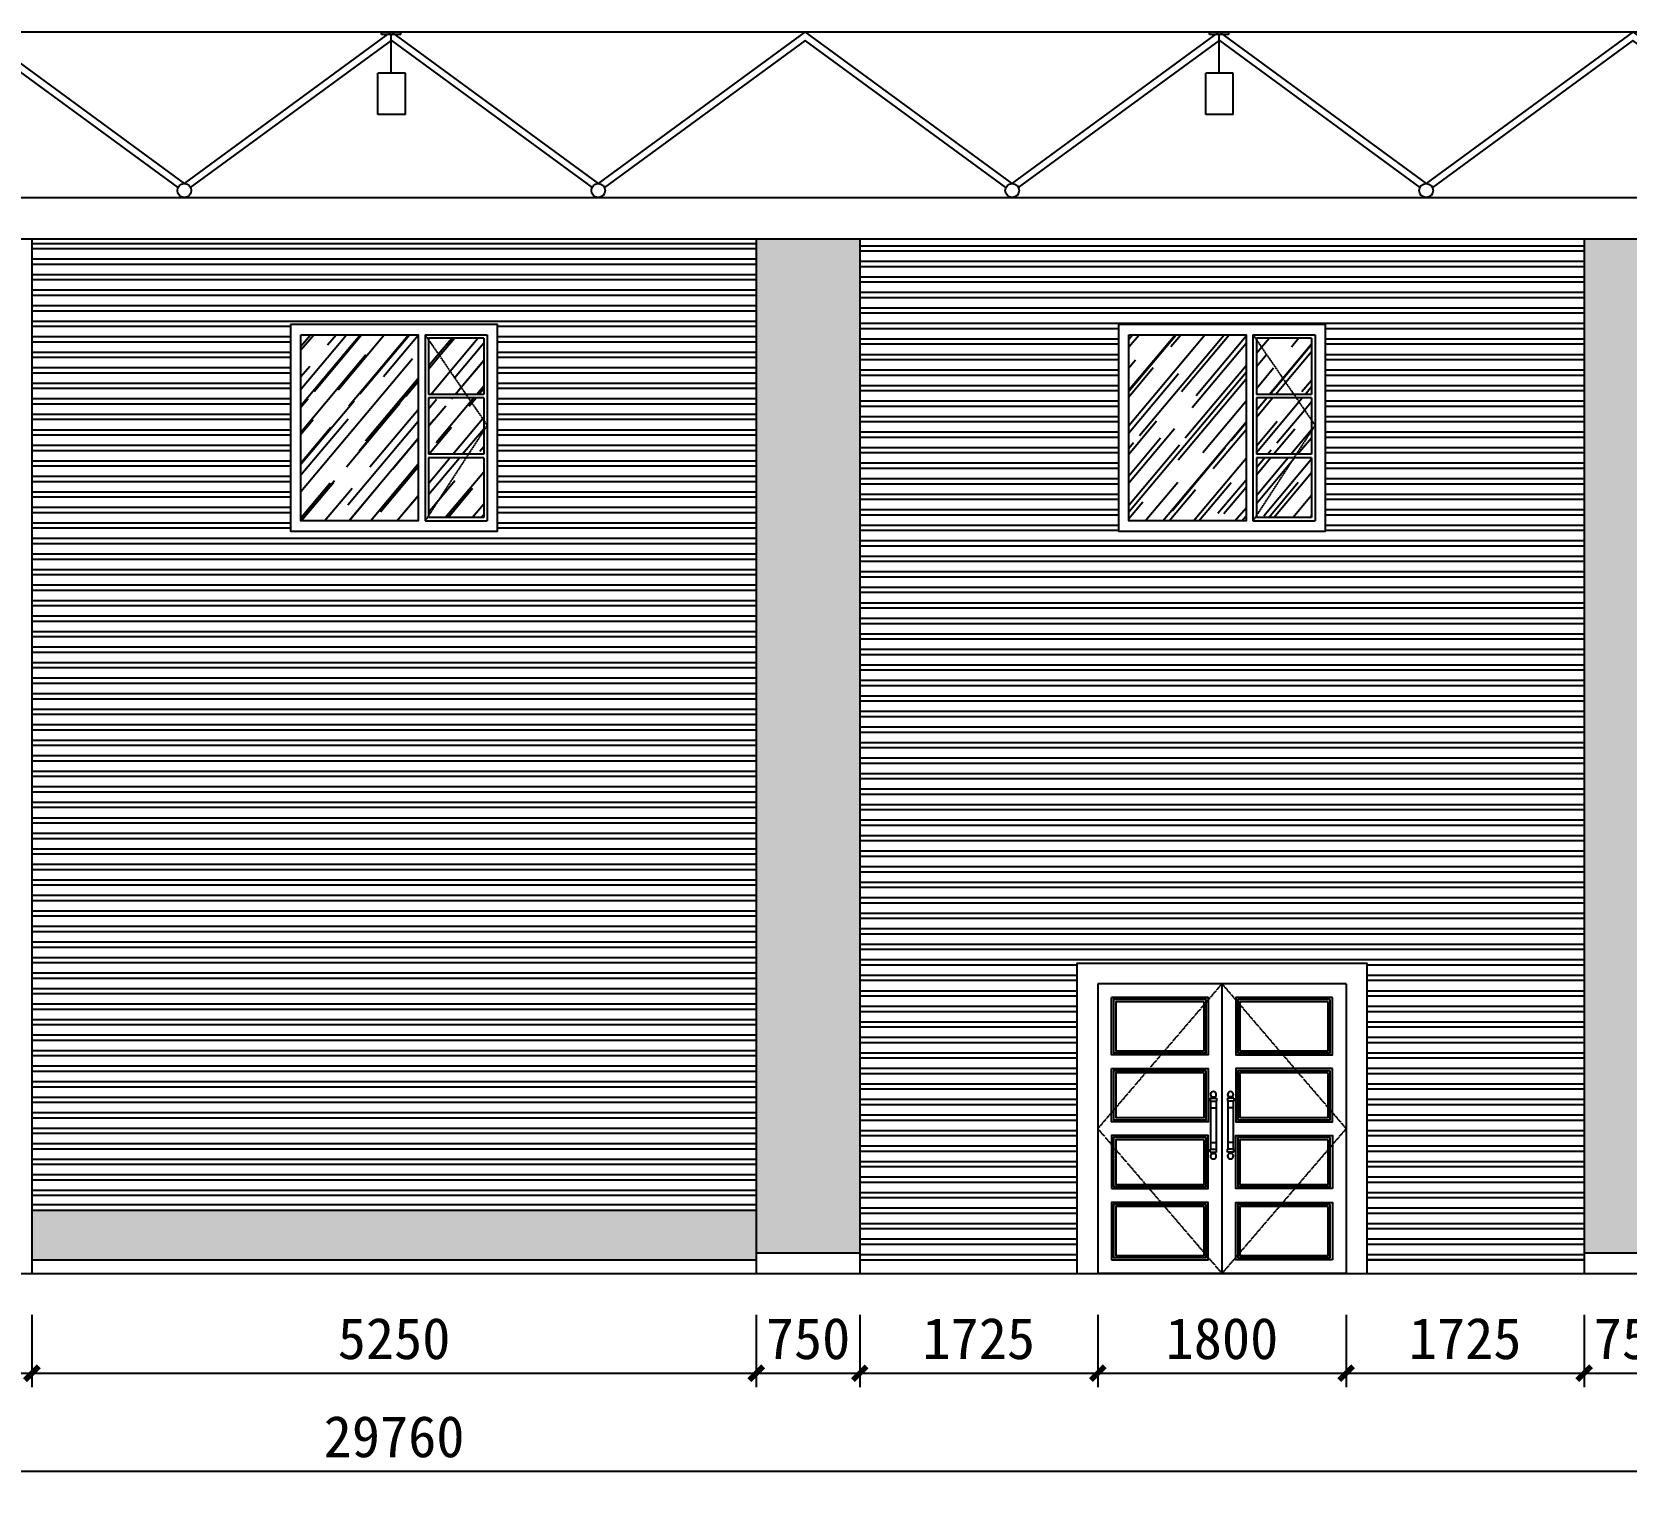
# Model space of a CAD drawing. Header units: millimetres. Extents: x -150677 to 588340, y -254013 to 149700.
# Drawn here: x 146611 to 158166, y -31288 to -20754 of the extents above; entities that cross this region are included whole.
import ezdxf

# ---------------------------------------------------------------- set-up
doc = ezdxf.new("R2010")
doc.units = ezdxf.units.MM
doc.header["$LTSCALE"] = 10
doc.header["$MEASUREMENT"] = 0
doc.linetypes.add('DASH', pattern=[0.35, 0.25, -0.1])
for name, color, linetype in [('2-Ba顶面轮廓', 4, 'Continuous'), ('2-Da地拼', 4, 'Continuous'), ('6-Bb窗', 5, 'Continuous'), ('9-ELa粗', 2, 'Continuous'), ('9-ELd细', 8, 'Continuous'), ('9-ELf填充', 251, 'Continuous'), ('E-Elevation(立面图层)', 134, 'Continuous'), ('FUR-MID', 2, 'Continuous'), ('HAT【填充】', 8, 'Continuous'), ('PM', 1, 'Continuous')]:
    doc.layers.add(name, color=color, linetype=linetype)
doc.styles.get("Standard").update_dxf_attribs({"font": ''})
doc.styles.get('Standard').set_extended_font_data('SimSun')
doc.dimstyles.new('DIMN100', dxfattribs={"dimtxt": 300, "dimasz": 100, "dimexe": 100, "dimexo": 300, "dimgap": 100, "dimtad": 1, "dimdec": 0, "dimtxsty": 'Standard', "dimblk": 'ARCHTICK', "dimcen": 2.5, "dimdle": 100, "dimclrd": 8, "dimclre": 8, "dimclrt": 96, "dimadec": 0, "dimazin": 0, "dimtfac": 1, "dimtdec": 0, "dimtmove": 0, "dimatfit": 3, "dimldrblk": 'DOT', "dimfxl": 100, "dimarcsym": 0})
pattern_1 = [(50, (75, 75), (129.618, 465.617), [3000, -400, 1000, -200]), (50, (341, 175), (-332.325, 17.773), [600, -66, 1200, -150]), (50, (175, 245), (565.849, 882.82), [1600, -280, 800, -200])]

# ---------------------------------------------------------------- blocks, each defined once
blk = doc.blocks.new('A$C68075832')
at = {"layer": 'E-Elevation(立面图层)', "color": 251, "ltscale": 200}
for p, q in [((-172, 1200), (-32, 1200)), ((-172, 1180), (-172, 1200)), ((-32, 1180), (-172, 1180)), ((-102, 900), (-102, 1180)), ((-32, 1180), (-32, 1200))]:
    blk.add_line(p, q, dxfattribs=at)
at = {"layer": 'E-Elevation(立面图层)', "ltscale": 200}
for p, q in [((0, 900), (-199, 900)), ((-199, 600), (-199, 900)), ((0, 600), (0, 900)), ((0, 600), (-199, 600))]:
    blk.add_line(p, q, dxfattribs=at)
blk = doc.blocks.new('A$C26E901EB')
at = {"layer": '9-ELf填充'}
h = blk.add_hatch(dxfattribs=at)
h.set_pattern_fill('木纹02', color=256, scale=100, angle=90, style=0)
h.set_pattern_definition([(90, (77426.86, -29654), (-400, 2e-14), [80, -120, 40, -160]), (90, (77416.86, -29374), (-400, 2e-14), [80, -320]), (90, (77396.86, -29414), (-400, 2e-14), [40, -360]), (90, (77386.86, -29634), (-400, 2e-14), [20, -280, 20, -80]), (90, (77366.86, -29494), (-400, 2e-14), [80, -120, 20, -180]), (90, (77356.86, -29594), (-400, 2e-14), [60, -340]), (90, (77346.86, -29494), (-400, 2e-14), [120, -280]), (90, (77336.86, -29614), (-400, 2e-14), [80, -320]), (90, (77326.86, -29454), (-400, 2e-14), [200, -200]), (90, (77306.86, -29574), (-400, 2e-14), [40, -120, 80, -160]), (90, (77296.86, -29294), (-400, 2e-14), [80, -320]), (90, (77286.86, -29374), (-400, 2e-14), [40, -360]), (90, (77276.86, -29454), (-400, 2e-14), [40, -360]), (90, (77266.86, -29654), (-400, 2e-14), [80, -320]), (90, (77256.86, -29454), (-400, 2e-14), [80, -320]), (90, (77236.86, -29454), (-400, 2e-14), [80, -80, 80, -160]), (90, (77216.86, -29534), (-400, 2e-14), [40, -200, 80, -80]), (90, (77206.86, -29454), (-400, 2e-14), [120, -280]), (90, (77186.86, -29454), (-400, 2e-14), [80, -320]), (90, (77176.86, -29614), (-400, 2e-14), [120, -160, 40, -80]), (90, (77156.86, -29614), (-400, 2e-14), [200, -200]), (90, (77146.86, -29374), (-400, 2e-14), [40, -360]), (90, (77136.86, -29494), (-400, 2e-14), [80, -320]), (90, (77126.86, -29574), (-400, 2e-14), [40, -160, 40, -160]), (90, (77116.86, -29614), (-400, 2e-14), [40, -120, 80, -160]), (90, (77106.86, -29534), (-400, 2e-14), [40, -200, 40, -120]), (90, (77096.86, -29454), (-400, 2e-14), [120, -280]), (90, (77076.86, -29614), (-400, 2e-14), [80, -320]), (90, (77066.86, -29414), (-400, 2e-14), [40, -360]), (90, (77056.86, -29334), (-400, 2e-14), [40, -360]), (104.03624, (77396.86, -29374), (1e-08, 400), [41.2, -1608.0422]), (104.03624, (77306.86, -29334), (1e-08, 400), [41.2, -1608.0422]), (104.03624, (77066.86, -29374), (1e-08, 400), [41.2, -1608.0422]), (104.03624, (77216.86, -29494), (1e-08, 400), [41.2, -1608.0422]), (104.03624, (77156.86, -29414), (1e-08, 400), [41.2, -1608.0422]), (104.03624, (77186.86, -29374), (1e-08, 400), [41.2, -1608.0422]), (104.03624, (77116.86, -29574), (1e-08, 400), [41.2, -1608.0422]), (104.03624, (77136.86, -29414), (1e-08, 400), [41.2, -1608.0422]), (104.03624, (77286.86, -29334), (1e-08, 400), [82.4, -1566.8422]), (104.03624, (77256.86, -29374), (1e-08, 400), [82.4, -1566.8422]), (104.03624, (77236.86, -29374), (1e-08, 400), [82.4, -1566.8422]), (255.96376, (77366.86, -29494), (1e-08, -400), [41.2, -82.4, 41.2, -1484.4422]), (255.96376, (77306.86, -29574), (1e-08, -400), [41.2, -1608.0422]), (255.96376, (77126.86, -29574), (1e-08, -400), [82.4, -1566.8422]), (284.03624, (77416.86, -29374), (-1e-08, -400), [41.2, -1608.0422]), (75.96376, (77416.86, -29294), (-1e-08, 400), [41.2, -1608.0422]), (75.96376, (77276.86, -29414), (-1e-08, 400), [41.2, -1608.0422]), (75.96376, (77206.86, -29334), (-1e-08, 400), [41.2, -1608.0422]), (75.96376, (77176.86, -29494), (-1e-08, 400), [41.2, -1608.0422]), (75.96376, (77126.86, -29534), (-1e-08, 400), [41.2, -1608.0422]), (75.96376, (77106.86, -29494), (-1e-08, 400), [41.2, -1608.0422]), (75.96376, (77176.86, -29494), (-1e-08, 400), [41.2, -1608.0422]), (75.96376, (77116.86, -29374), (-1e-08, 400), [164.8, -1484.4422]), (75.96376, (77386.86, -29614), (-1e-08, 400), [164.8, -1484.4422]), (75.96376, (77356.86, -29574), (-1e-08, 400), [164.8, -1484.4422]), (75.96376, (77336.86, -29534), (-1e-08, 400), [41.2, -82.4, 82.4, -1443.2422]), (75.96376, (77306.86, -29534), (-1e-08, 400), [82.4, -82.4, 82.4, -1402.0422]), (75.96376, (77266.86, -29574), (-1e-08, 400), [164.8, -1484.4422]), (75.96376, (77236.86, -29614), (-1e-08, 400), [164.8, -1484.4422]), (75.96376, (77216.86, -29614), (-1e-08, 400), [164.8, -1484.4422]), (75.96376, (77096.86, -29334), (-1e-08, 400), [41.2, -1608.0422]), (75.96377, (77056.86, -29294), (-8e-05, 400), [82.4, -1566.8422]), (75.96377, (77076.86, -29534), (-8e-05, 400), [82.4, -1566.8422]), (75.96376, (77426.86, -29574), (-7e-06, 400), [164.8, -1484.4422]), (75.96376, (77146.86, -29334), (-7e-06, 400), [123.6, -1525.6422]), (75.96376, (77176.86, -29294), (-7e-06, 400), [247.2, -1402.0422])])
h.paths.add_polyline_path([(750, 0), (750, 7350), (0, 7350), (0, 0)])
at = {"layer": '2-Da地拼'}
blk.add_line((0, 0), (750, 0), dxfattribs=at)
blk = doc.blocks.new('A$C0124305E')
h = blk.add_hatch()
h.set_pattern_fill('木材', color=251, scale=50, style=0)
h.set_pattern_definition(pattern_1)
h.paths.add_polyline_path([(925, 1425), (75, 1425), (75, 75), (925, 75)])
h = blk.add_hatch()
h.set_pattern_fill('木材', color=251, scale=50, style=0)
h.set_pattern_definition(pattern_1)
h.paths.add_polyline_path([(1400, 1400), (1000, 1400), (1000, 1388), (1272, 992), (1400, 992)])
h = blk.add_hatch()
h.set_pattern_fill('木材', color=251, scale=50, style=0)
h.set_pattern_definition(pattern_1)
h.paths.add_polyline_path([(1000, 1388), (1000, 992), (1272, 992)])
h = blk.add_hatch()
h.set_pattern_fill('木材', color=251, scale=50, style=0)
h.set_pattern_definition(pattern_1)
h.paths.add_polyline_path([(1400, 804), (1289, 967), (1000, 967), (1000, 558), (1289, 558), (1400, 729)])
h = blk.add_hatch()
h.set_pattern_fill('木材', color=251, scale=50, style=0)
h.set_pattern_definition(pattern_1)
h.paths.add_polyline_path([(1400, 967), (1289, 967), (1400, 804)], flags=17)
h = blk.add_hatch()
h.set_pattern_fill('木材', color=251, scale=50, style=0)
h.set_pattern_definition(pattern_1)
h.paths.add_polyline_path([(1400, 729), (1289, 558), (1400, 558)])
h = blk.add_hatch()
h.set_pattern_fill('木材', color=251, scale=50, style=0)
h.set_pattern_definition(pattern_1)
h.paths.add_polyline_path([(1273, 533), (1000, 533), (1000, 113)], flags=17)
h = blk.add_hatch()
h.set_pattern_fill('木材', color=251, scale=50, style=0)
h.set_pattern_definition(pattern_1)
h.paths.add_polyline_path([(1400, 533), (1273, 533), (1000, 113), (1000, 100), (1400, 100)])
at = {"color": 8, "linetype": 'DASH'}
for p, q in [((975, 1425), (1425, 768)), ((1425, 768), (975, 75))]:
    blk.add_line(p, q, dxfattribs=at)
at = {"layer": '2-Ba顶面轮廓'}
blk.add_lwpolyline([(0, 1500), (0, 0), (1500, 0), (1500, 1500)], close=True, dxfattribs=at)
at = {"layer": '9-ELd细'}
for p, q in [((975, 1425), (1425, 1425)), ((975, 1425), (975, 75)), ((1400, 1400), (1000, 1400)), ((1000, 1400), (1000, 992)), ((1400, 1400), (1400, 992)), ((1425, 1425), (1425, 75)), ((1400, 992), (1000, 992)), ((1400, 967), (1000, 967)), ((1000, 967), (1000, 558)), ((1400, 967), (1400, 558)), ((1400, 558), (1000, 558)), ((1400, 533), (1000, 533)), ((1000, 533), (1000, 100)), ((1400, 533), (1400, 100)), ((975, 75), (1425, 75)), ((1400, 100), (1000, 100)), ((1175, 75), (1425, 75))]:
    blk.add_line(p, q, dxfattribs=at)
blk.add_lwpolyline([(75, 1425), (925, 1425), (925, 75), (75, 75)], close=True, dxfattribs=at)
blk = doc.blocks.new('_ArchTick')
at = {"color": 0, "linetype": 'ByBlock', "const_width": 0.4}
blk.add_lwpolyline([(-0.5, -0.5), (0.5, 0.5)], dxfattribs=at)
blk = doc.blocks.new('*D1281')
at = {"layer": '2-Ba顶面轮廓', "color": 8, "lineweight": -2, "transparency": 16777216}
for p, q in [((145861.5, -30054), (145861.5, -30577)), ((146611.5, -30054), (146611.5, -30577)), ((145761.5, -30477), (146711.5, -30477))]:
    blk.add_line(p, q, dxfattribs=at)
at = {"layer": 'Defpoints', "color": 0, "transparency": 16777216}
for p in [(145861.5, -29754), (146611.5, -29754), (146611.5, -30477)]:
    blk.add_point(p, dxfattribs=at)
at = {"layer": '2-Ba顶面轮廓', "color": 8, "lineweight": -2, "transparency": 16777216, "xscale": 100, "yscale": 100, "zscale": 100, "rotation": 180}
blk.add_blockref('_ArchTick', (145861.5, -30477), dxfattribs=at)
at = {"layer": '2-Ba顶面轮廓', "color": 8, "lineweight": -2, "transparency": 16777216, "xscale": 100, "yscale": 100, "zscale": 100}
blk.add_blockref('_ArchTick', (146611.5, -30477), dxfattribs=at)
at = {"layer": '2-Ba顶面轮廓', "color": 96, "transparency": 16777216, "insert": (146136.5, -30227), "char_height": 300, "attachment_point": 5}
blk.add_mtext('750', dxfattribs=at)
blk = doc.blocks.new('_DOT')
at = {"color": 0, "linetype": 'ByBlock'}
blk.add_line((-0.35, 0), (-1, 0), dxfattribs=at)
at = {"color": 0, "linetype": 'ByBlock', "const_width": 0.35}
blk.add_lwpolyline([(-0.175, 0, 1), (0.175, 0, 1)], format="xyb", close=True, dxfattribs=at)
blk = doc.blocks.new('*D1282')
at = {"layer": '2-Ba顶面轮廓', "color": 8, "lineweight": -2, "transparency": 16777216}
for p, q in [((146611.5, -30054), (146611.5, -30577)), ((151861.5, -30054), (151861.5, -30577)), ((146511.5, -30477), (151961.5, -30477))]:
    blk.add_line(p, q, dxfattribs=at)
at = {"layer": 'Defpoints', "color": 0, "transparency": 16777216}
for p in [(146611.5, -29754), (151861.5, -29754), (151861.5, -30477)]:
    blk.add_point(p, dxfattribs=at)
at = {"layer": '2-Ba顶面轮廓', "color": 8, "lineweight": -2, "transparency": 16777216, "xscale": 100, "yscale": 100, "zscale": 100, "rotation": 180}
blk.add_blockref('_ArchTick', (146611.5, -30477), dxfattribs=at)
at = {"layer": '2-Ba顶面轮廓', "color": 8, "lineweight": -2, "transparency": 16777216, "xscale": 100, "yscale": 100, "zscale": 100}
blk.add_blockref('_ArchTick', (151861.5, -30477), dxfattribs=at)
at = {"layer": '2-Ba顶面轮廓', "color": 96, "transparency": 16777216, "insert": (149236.5, -30227), "char_height": 300, "attachment_point": 5}
blk.add_mtext('5250', dxfattribs=at)
blk = doc.blocks.new('*D1283')
at = {"layer": '2-Ba顶面轮廓', "color": 8, "lineweight": -2, "transparency": 16777216}
for p, q in [((151861.5, -30054), (151861.5, -30577)), ((152611.5, -30054), (152611.5, -30577)), ((151761.5, -30477), (152711.5, -30477))]:
    blk.add_line(p, q, dxfattribs=at)
at = {"layer": 'Defpoints', "color": 0, "transparency": 16777216}
for p in [(151861.5, -29754), (152611.5, -29754), (152611.5, -30477)]:
    blk.add_point(p, dxfattribs=at)
at = {"layer": '2-Ba顶面轮廓', "color": 8, "lineweight": -2, "transparency": 16777216, "xscale": 100, "yscale": 100, "zscale": 100, "rotation": 180}
blk.add_blockref('_ArchTick', (151861.5, -30477), dxfattribs=at)
at = {"layer": '2-Ba顶面轮廓', "color": 8, "lineweight": -2, "transparency": 16777216, "xscale": 100, "yscale": 100, "zscale": 100}
blk.add_blockref('_ArchTick', (152611.5, -30477), dxfattribs=at)
at = {"layer": '2-Ba顶面轮廓', "color": 96, "transparency": 16777216, "insert": (152236.5, -30227), "char_height": 300, "attachment_point": 5}
blk.add_mtext('750', dxfattribs=at)
blk = doc.blocks.new('*D1284')
at = {"layer": '2-Ba顶面轮廓', "color": 8, "lineweight": -2, "transparency": 16777216}
for p, q in [((157861.5, -30054), (157861.5, -30577)), ((158611.5, -30054), (158611.5, -30577)), ((157761.5, -30477), (158711.5, -30477))]:
    blk.add_line(p, q, dxfattribs=at)
at = {"layer": 'Defpoints', "color": 0, "transparency": 16777216}
for p in [(157861.5, -29754), (158611.5, -29754), (158611.5, -30477)]:
    blk.add_point(p, dxfattribs=at)
at = {"layer": '2-Ba顶面轮廓', "color": 8, "lineweight": -2, "transparency": 16777216, "xscale": 100, "yscale": 100, "zscale": 100, "rotation": 180}
blk.add_blockref('_ArchTick', (157861.5, -30477), dxfattribs=at)
at = {"layer": '2-Ba顶面轮廓', "color": 8, "lineweight": -2, "transparency": 16777216, "xscale": 100, "yscale": 100, "zscale": 100}
blk.add_blockref('_ArchTick', (158611.5, -30477), dxfattribs=at)
at = {"layer": '2-Ba顶面轮廓', "color": 96, "transparency": 16777216, "insert": (158236.5, -30227), "char_height": 300, "attachment_point": 5}
blk.add_mtext('750', dxfattribs=at)
blk = doc.blocks.new('*D1287')
at = {"layer": '2-Ba顶面轮廓', "color": 8, "lineweight": -2, "transparency": 16777216}
for p, q in [((134356.5, -30777), (134356.5, -31288)), ((164116.5, -30777), (164116.5, -31288)), ((134256.5, -31188), (164216.5, -31188))]:
    blk.add_line(p, q, dxfattribs=at)
at = {"layer": 'Defpoints', "color": 0, "transparency": 16777216}
for p in [(134356.5, -30477), (164116.5, -30477), (164116.5, -31188)]:
    blk.add_point(p, dxfattribs=at)
at = {"layer": '2-Ba顶面轮廓', "color": 8, "lineweight": -2, "transparency": 16777216, "xscale": 100, "yscale": 100, "zscale": 100, "rotation": 180}
blk.add_blockref('_ArchTick', (134356.5, -31188), dxfattribs=at)
at = {"layer": '2-Ba顶面轮廓', "color": 8, "lineweight": -2, "transparency": 16777216, "xscale": 100, "yscale": 100, "zscale": 100}
blk.add_blockref('_ArchTick', (164116.5, -31188), dxfattribs=at)
at = {"layer": '2-Ba顶面轮廓', "color": 96, "transparency": 16777216, "insert": (149236.5, -30938), "char_height": 300, "attachment_point": 5}
blk.add_mtext('29760', dxfattribs=at)
blk = doc.blocks.new('*D1709')
at = {"layer": '2-Ba顶面轮廓', "color": 8, "lineweight": -2, "transparency": 16777216}
for p, q in [((152611.5, -30054), (152611.5, -30577)), ((154336.5, -30054), (154336.5, -30577)), ((152511.5, -30477), (154436.5, -30477))]:
    blk.add_line(p, q, dxfattribs=at)
at = {"layer": 'Defpoints', "color": 0, "transparency": 16777216}
for p in [(152611.5, -29754), (154336.5, -29754), (154336.5, -30477)]:
    blk.add_point(p, dxfattribs=at)
at = {"layer": '2-Ba顶面轮廓', "color": 8, "lineweight": -2, "transparency": 16777216, "xscale": 100, "yscale": 100, "zscale": 100, "rotation": 180}
blk.add_blockref('_ArchTick', (152611.5, -30477), dxfattribs=at)
at = {"layer": '2-Ba顶面轮廓', "color": 8, "lineweight": -2, "transparency": 16777216, "xscale": 100, "yscale": 100, "zscale": 100}
blk.add_blockref('_ArchTick', (154336.5, -30477), dxfattribs=at)
at = {"layer": '2-Ba顶面轮廓', "color": 96, "transparency": 16777216, "insert": (153473.75, -30227), "char_height": 300, "attachment_point": 5}
blk.add_mtext('1725', dxfattribs=at)
blk = doc.blocks.new('*D1708')
at = {"layer": '2-Ba顶面轮廓', "color": 8, "lineweight": -2, "transparency": 16777216}
for p, q in [((154336.5, -30054), (154336.5, -30577)), ((156136.5, -30054), (156136.5, -30577)), ((154236.5, -30477), (156236.5, -30477))]:
    blk.add_line(p, q, dxfattribs=at)
at = {"layer": 'Defpoints', "color": 0, "transparency": 16777216}
for p in [(154336.5, -29754), (156136.5, -29754), (156136.5, -30477)]:
    blk.add_point(p, dxfattribs=at)
at = {"layer": '2-Ba顶面轮廓', "color": 8, "lineweight": -2, "transparency": 16777216, "xscale": 100, "yscale": 100, "zscale": 100, "rotation": 180}
blk.add_blockref('_ArchTick', (154336.5, -30477), dxfattribs=at)
at = {"layer": '2-Ba顶面轮廓', "color": 8, "lineweight": -2, "transparency": 16777216, "xscale": 100, "yscale": 100, "zscale": 100}
blk.add_blockref('_ArchTick', (156136.5, -30477), dxfattribs=at)
at = {"layer": '2-Ba顶面轮廓', "color": 96, "transparency": 16777216, "insert": (155236.5, -30227), "char_height": 300, "attachment_point": 5}
blk.add_mtext('1800', dxfattribs=at)
blk = doc.blocks.new('*D1710')
at = {"layer": '2-Ba顶面轮廓', "color": 8, "lineweight": -2, "transparency": 16777216}
for p, q in [((156136.5, -30054), (156136.5, -30577)), ((157861.5, -30054), (157861.5, -30577)), ((156036.5, -30477), (157961.5, -30477))]:
    blk.add_line(p, q, dxfattribs=at)
at = {"layer": 'Defpoints', "color": 0, "transparency": 16777216}
for p in [(156136.5, -29754), (157861.5, -29754), (157861.5, -30477)]:
    blk.add_point(p, dxfattribs=at)
at = {"layer": '2-Ba顶面轮廓', "color": 8, "lineweight": -2, "transparency": 16777216, "xscale": 100, "yscale": 100, "zscale": 100, "rotation": 180}
blk.add_blockref('_ArchTick', (156136.5, -30477), dxfattribs=at)
at = {"layer": '2-Ba顶面轮廓', "color": 8, "lineweight": -2, "transparency": 16777216, "xscale": 100, "yscale": 100, "zscale": 100}
blk.add_blockref('_ArchTick', (157861.5, -30477), dxfattribs=at)
at = {"layer": '2-Ba顶面轮廓', "color": 96, "transparency": 16777216, "insert": (156998.75, -30227), "char_height": 300, "attachment_point": 5}
blk.add_mtext('1725', dxfattribs=at)
blk = doc.blocks.new('LS-006')
at = {"layer": 'PM'}
for p, q in [((-43, 173), (-43, 153)), ((-43, 173), (3, 173)), ((-43, 153), (3, 153)), ((-40, 153), (-40, -197)), ((-35, 178), (-35, 173)), ((-35, 178), (-5, 178)), ((-30, 183), (-30, 178)), ((-30, 183), (-10, 183)), ((-10, 183), (-10, 178)), ((-5, 178), (-5, 173)), ((0, 153), (0, -197)), ((3, 173), (3, 153)), ((81, 173), (81, 153)), ((127, 173), (81, 173)), ((127, 153), (81, 153)), ((84, 153), (84, -197)), ((119, 178), (89, 178)), ((89, 178), (89, 173)), ((114, 183), (94, 183)), ((94, 183), (94, 178)), ((114, 183), (114, 178)), ((119, 178), (119, 173)), ((124, 153), (124, -197)), ((127, 173), (127, 153)), ((-40, 103), (0, 103)), ((124, 103), (84, 103)), ((-43, -217), (-43, -197)), ((-43, -197), (3, -197)), ((-43, -217), (3, -217)), ((-40, -147), (0, -147)), ((-40, -197), (0, -197)), ((-35, -222), (-35, -217)), ((-35, -222), (-5, -222)), ((-30, -227), (-30, -222)), ((-30, -227), (-10, -227)), ((-10, -227), (-10, -222)), ((-5, -222), (-5, -217)), ((3, -217), (3, -197)), ((81, -217), (81, -197)), ((127, -197), (81, -197)), ((127, -217), (81, -217)), ((124, -147), (84, -147)), ((124, -197), (84, -197)), ((89, -222), (89, -217)), ((119, -222), (89, -222)), ((94, -227), (94, -222)), ((114, -227), (94, -227)), ((114, -227), (114, -222)), ((119, -222), (119, -217)), ((127, -217), (127, -197))]:
    blk.add_line(p, q, dxfattribs=at)
for centre, start, end in [((-20, 201), 297.7238, 242.2762), ((104, 201), 297.7238, 242.2762), ((-20, -246), 117.7238, 62.2762), ((104, -246), 117.7238, 62.2762)]:
    blk.add_arc(centre, 21, start, end, dxfattribs=at)
blk = doc.blocks.new('A$C70AA2492')
at = {"layer": '2-Ba顶面轮廓'}
for p, q in [((150, 2100), (150, 0)), ((1000, 2100), (150, 2100)), ((1950, 2100), (1000, 2100)), ((1050, 2100), (1050, 0)), ((1950, 2100), (1950, 0)), ((950, 2000), (250, 2000)), ((954, 1100), (250, 1100)), ((1196, 1100), (1850, 1100)), ((1950, 0), (150, 0))]:
    blk.add_line(p, q, dxfattribs=at)
at = {"layer": '2-Ba顶面轮廓', "color": 8, "linetype": 'DASH'}
for p, q in [((1050, 2100), (150, 1050)), ((1050, 2100), (1950, 1050)), ((150, 1050), (1050, 0)), ((1950, 1050), (1050, 0))]:
    blk.add_line(p, q, dxfattribs=at)
at = {"layer": '2-Ba顶面轮廓'}
blk.add_lwpolyline([(0, 0), (0, 2250), (2100, 2250), (2100, 0)], dxfattribs=at)
for points in [[(250, 2000), (950, 2000), (950, 1585), (250, 1585)], [(1850, 2000), (1150, 2000), (1150, 1585), (1850, 1585)], [(250, 1485), (950, 1485), (950, 1100), (250, 1100)], [(1850, 1485), (1150, 1485), (1150, 1100), (1850, 1100)], [(250, 615), (950, 615), (950, 1000), (250, 1000)], [(1850, 615), (1150, 615), (1150, 1000), (1850, 1000)], [(250, 100), (950, 100), (950, 515), (250, 515)], [(1850, 100), (1150, 100), (1150, 515), (1850, 515)]]:
    blk.add_lwpolyline(points, close=True, dxfattribs=at)
at = {"layer": '2-Ba顶面轮廓', "color": 8}
for points in [[(935, 1985), (265, 1985), (265, 1600), (935, 1600)], [(920, 1970), (280, 1970), (280, 1615), (920, 1615)], [(1835, 1985), (1165, 1985), (1165, 1600), (1835, 1600)], [(1820, 1970), (1180, 1970), (1180, 1615), (1820, 1615)], [(935, 1470), (265, 1470), (265, 1115), (935, 1115)], [(920, 1455), (280, 1455), (280, 1130), (920, 1130)], [(1835, 1470), (1165, 1470), (1165, 1115), (1835, 1115)], [(1820, 1455), (1180, 1455), (1180, 1130), (1820, 1130)], [(935, 985), (265, 985), (265, 630), (935, 630)], [(920, 970), (280, 970), (280, 645), (920, 645)], [(1835, 985), (1165, 985), (1165, 630), (1835, 630)], [(1820, 970), (1180, 970), (1180, 645), (1820, 645)], [(935, 500), (265, 500), (265, 115), (935, 115)], [(920, 485), (280, 485), (280, 130), (920, 130)], [(1835, 500), (1165, 500), (1165, 115), (1835, 115)], [(1820, 485), (1180, 485), (1180, 130), (1820, 130)]]:
    blk.add_lwpolyline(points, close=True, dxfattribs=at)
at = {"layer": 'FUR-MID', "color": 2, "ltscale": 20}
blk.add_blockref('LS-006', (1008, 1097), dxfattribs=at)

msp = doc.modelspace()

# ---------------------------------------------------------------- hatches: boundary and pattern name
at = {"layer": '9-ELf填充'}
h = msp.add_hatch(dxfattribs=at)
h.set_pattern_fill('ANSI32', color=256, scale=300, angle=135, style=0)
h.set_pattern_definition([(180, (1326, 400), (-2e-14, -112.5), []), (180, (1288.5, 437.5), (-2e-14, -112.5), [])])
h.paths.add_polyline_path([(151861.5, -22254), (151761.5, -22254), (151761.5, -29254), (151861.5, -29254)])
h.paths.add_polyline_path([(146711.5, -22254), (146611.5, -22254), (146611.5, -29254), (146711.5, -29254)])
h.paths.add_polyline_path([(151761.5, -22254), (146711.5, -22254), (146711.5, -29254), (151761.5, -29254)])
h.paths.add_polyline_path([(149986, -22874), (149986, -24374), (148486, -24374), (148486, -22874)], flags=16)
h = msp.add_hatch(dxfattribs=at)
h.set_pattern_fill('ANSI32', color=256, scale=300, angle=135, style=0)
h.set_pattern_definition([(180, (152611.5, -29654), (-2e-14, -112.5), []), (180, (152574, -29616.5), (-2e-14, -112.5), [])])
h.paths.add_polyline_path([(156286.5, -27504), (156286.5, -29654), (157861.5, -29654), (157861.5, -22254), (152611.5, -22254), (152611.5, -29654), (154186.5, -29654), (154186.5, -27504)])
h.paths.add_polyline_path([(155986, -24374), (154486, -24374), (154486, -22874), (155986, -22874)], flags=16)
at = {"layer": 'HAT【填充】'}
h = msp.add_hatch(dxfattribs=at)
h.set_pattern_fill('木纹', color=251, scale=20, angle=90, style=0)
h.set_pattern_definition([(90, (0, 0), (-408, 2e-14), [81.6, -122.4, 40.8, -163.2]), (90, (-10.2, 285.6), (-408, 2e-14), [81.6, -326.4]), (90, (-30.6, 244.8), (-408, 2e-14), [40.8, -367.2]), (90, (-40.8, 20.4), (-408, 2e-14), [20.4, -285.6, 20.4, -81.6]), (90, (-61.2, 163.2), (-408, 2e-14), [81.6, -122.4, 20.4, -183.6]), (90, (-71.4, 61.2), (-408, 2e-14), [61.2, -346.8]), (90, (-81.6, 163.2), (-408, 2e-14), [122.4, -285.6]), (90, (-91.8, 40.8), (-408, 2e-14), [81.6, -326.4]), (90, (-102, 204), (-408, 2e-14), [204, -204]), (90, (-122.4, 81.6), (-408, 2e-14), [40.8, -122.4, 81.6, -163.2]), (90, (-132.6, 367.2), (-408, 2e-14), [81.6, -326.4]), (90, (-142.8, 285.6), (-408, 2e-14), [40.8, -367.2]), (90, (-153, 204), (-408, 2e-14), [40.8, -367.2]), (90, (-163.2, 1e-14), (-408, 2e-14), [81.6, -326.4]), (90, (-173.4, 204), (-408, 2e-14), [81.6, -326.4]), (90, (-193.8, 204), (-408, 2e-14), [81.6, -81.6, 81.6, -163.2]), (90, (-214.2, 122.4), (-408, 2e-14), [40.8, -204, 81.6, -81.6]), (90, (-224.4, 204), (-408, 2e-14), [122.4, -285.6]), (90, (-244.8, 204), (-408, 2e-14), [81.6, -326.4]), (90, (-255, 40.8), (-408, 2e-14), [122.4, -163.2, 40.8, -81.6]), (90, (-275.4, 40.8), (-408, 2e-14), [204, -204]), (90, (-285.6, 285.6), (-408, 2e-14), [40.8, -367.2]), (90, (-295.8, 163.2), (-408, 2e-14), [81.6, -326.4]), (90, (-306, 81.6), (-408, 2e-14), [40.8, -163.2, 40.8, -163.2]), (90, (-316.2, 40.8), (-408, 2e-14), [40.8, -122.4, 81.6, -163.2]), (90, (-326.4, 122.4), (-408, 2e-14), [40.8, -204, 40.8, -122.4]), (90, (-336.6, 204), (-408, 2e-14), [122.4, -285.6]), (90, (-357, 40.8), (-408, 2e-14), [81.6, -326.4]), (90, (-367.2, 244.8), (-408, 2e-14), [40.8, -367.2]), (90, (-377.4, 326.4), (-408, 2e-14), [40.8, -367.2]), (104.03624, (-30.6, 285.6), (-1e-06, 408), [42.024, -1640.203]), (104.03624, (-122.4, 326.4), (-1e-06, 408), [42.024, -1640.203]), (104.03624, (-367.2, 285.6), (-1e-06, 408), [42.024, -1640.203]), (104.03624, (-214.2, 163.2), (-1e-06, 408), [42.024, -1640.203]), (104.03624, (-275.4, 244.8), (-1e-06, 408), [42.024, -1640.203]), (104.03624, (-244.8, 285.6), (-1e-06, 408), [42.024, -1640.203]), (104.03624, (-316.2, 81.6), (-1e-06, 408), [42.024, -1640.203]), (104.03624, (-295.8, 244.8), (-1e-06, 408), [42.024, -1640.203]), (104.03624, (-142.8, 326.4), (-1e-06, 408), [84.048, -1598.179]), (104.03624, (-173.4, 285.6), (-1e-06, 408), [84.048, -1598.179]), (104.03624, (-193.8, 285.6), (-1e-06, 408), [84.048, -1598.179]), (255.96376, (-61.2, 163.2), (-1e-08, -408), [42.024, -84.048, 42.024, -1514.131]), (255.96376, (-122.4, 81.6), (-1e-08, -408), [42.024, -1640.203]), (255.96376, (-306, 81.6), (-1e-08, -408), [84.048, -1598.179]), (284.03624, (-10.2, 285.6), (1e-06, -408), [42.024, -1640.203]), (75.96376, (-10.2, 367.2), (1e-08, 408), [42.024, -1640.203]), (75.96376, (-153, 244.8), (1e-08, 408), [42.024, -1640.203]), (75.96376, (-224.4, 326.4), (1e-08, 408), [42.024, -1640.203]), (75.96376, (-255, 163.2), (1e-08, 408), [42.024, -1640.203]), (75.96376, (-306, 122.4), (1e-08, 408), [42.024, -1640.203]), (75.96376, (-326.4, 163.2), (1e-08, 408), [42.024, -1640.203]), (75.96376, (-255, 163.2), (1e-08, 408), [42.024, -1640.203]), (75.96376, (-316.2, 285.6), (1e-08, 408), [168.096, -1514.131]), (75.96376, (-40.8, 40.8), (1e-08, 408), [168.096, -1514.131]), (75.96376, (-71.4, 81.6), (1e-08, 408), [168.096, -1514.131]), (75.96376, (-91.8, 122.4), (1e-08, 408), [42.024, -84.048, 84.048, -1472.107]), (75.96376, (-122.4, 122.4), (1e-08, 408), [84.048, -84.048, 84.048, -1430.083]), (75.96376, (-163.2, 81.6), (1e-08, 408), [168.096, -1514.131]), (75.96376, (-193.8, 40.8), (1e-08, 408), [168.096, -1514.131]), (75.96376, (-214.2, 40.8), (1e-08, 408), [168.096, -1514.131]), (75.96376, (-336.6, 326.4), (1e-08, 408), [42.024, -1640.203]), (75.96377, (-377.4, 367.2), (-8e-05, 408), [84.048, -1598.179]), (75.96377, (-357, 122.4), (-8e-05, 408), [84.048, -1598.179]), (75.96376, (5e-15, 81.6), (-7e-06, 408), [168.096, -1514.131]), (75.96376, (-285.6, 326.4), (-7e-06, 408), [126.072, -1556.155]), (75.96376, (-255, 367.2), (-7e-06, 408), [252.144, -1430.083])])
h.paths.add_polyline_path([(151861.5, -29294), (151761.5, -29294), (151761.5, -29654), (151861.5, -29654)])
h.paths.add_polyline_path([(146711.5, -29294), (146611.5, -29294), (146611.5, -29654), (146711.5, -29654)])
h.paths.add_polyline_path([(151761.5, -29294), (146711.5, -29294), (146711.5, -29654), (151761.5, -29654)])

# ---------------------------------------------------------------- linework, layer by layer
at = {"layer": '2-Ba顶面轮廓'}
for p, q in [((146611.5, -22254), (146611.5, -29754)), ((151861.5, -22254), (151861.5, -29754)), ((152611.5, -22254), (152611.5, -29754)), ((157861.5, -22254), (157861.5, -29754))]:
    msp.add_line(p, q, dxfattribs=at)
at = {"layer": '2-Da地拼'}
for p, q in [((135216.5, -21954), (163256.5, -21954)), ((134356.5, -22254), (164116.5, -22254)), ((146611.5, -29254), (151861.5, -29254)), ((146611.5, -29294), (151861.5, -29294)), ((146611.5, -29654), (151861.5, -29654)), ((152611.6, -29654), (154186.5, -29654)), ((157861.5, -29654), (156286.5, -29654))]:
    msp.add_line(p, q, dxfattribs=at)
for points in [[(147716.5, -21854), (146216.5, -20754), (144716.5, -21854)], [(147716.5, -21854), (149216.5, -20754), (150716.5, -21854)], [(153716.5, -21854), (152216.5, -20754), (150716.5, -21854)], [(153716.5, -21854), (155216.5, -20754), (156716.5, -21854)], [(159716.5, -21854), (158216.5, -20754), (156716.5, -21854)], [(147671.2, -21882.8), (146215.2, -20817), (144761.8, -21882.8)], [(147761.8, -21882.8), (149217.8, -20817), (150671.2, -21882.8)], [(153671.2, -21882.8), (152215.2, -20817), (150761.8, -21882.8)], [(153761.8, -21882.8), (155217.8, -20817), (156671.2, -21882.8)], [(159671.2, -21882.8), (158215.2, -20817), (156761.8, -21882.8)]]:
    msp.add_lwpolyline(points, dxfattribs=at)
for centre in [(147716.5, -21904), (150716.5, -21904), (153716.5, -21904), (156716.5, -21904)]:
    msp.add_circle(centre, 50, dxfattribs=at)
at = {"layer": '9-ELa粗'}
for p, q in [((133986.5, -20754), (164486.5, -20754)), ((133986.5, -29754), (164486.5, -29754))]:
    msp.add_line(p, q, dxfattribs=at)

# ---------------------------------------------------------------- block references
at = {"layer": '2-Ba顶面轮廓'}
for name, p in [('A$C26E901EB', (151861.5, -29604)), ('A$C26E901EB', (157861.5, -29604)), ('A$C0124305E', (148486, -24374)), ('A$C0124305E', (154486, -24374))]:
    msp.add_blockref(name, p, dxfattribs=at)
at = {"layer": '6-Bb窗'}
msp.add_blockref('A$C70AA2492', (154186.5, -29754), dxfattribs=at)
at = {"layer": 'E-Elevation(立面图层)'}
for p in [(149318.1, -21954), (155318.1, -21954)]:
    msp.add_blockref('A$C68075832', p, dxfattribs=at)

# ---------------------------------------------------------------- dimensions: what is measured, and where the dimension line sits
at = {"layer": '2-Ba顶面轮廓'}
for base, p1, p2, picture, middle in [((146611.5, -30477), (145861.5, -29754), (146611.5, -29754), '*D1281', (146136.5, -30477)), ((152611.5, -30477), (151861.5, -29754), (152611.5, -29754), '*D1283', (152236.5, -30477)), ((154336.5, -30477), (152611.5, -29754), (154336.5, -29754), '*D1709', (153473.8, -30477)), ((157861.5, -30477), (156136.5, -29754), (157861.5, -29754), '*D1710', (156998.8, -30477)), ((158611.5, -30477), (157861.5, -29754), (158611.5, -29754), '*D1284', (158236.5, -30477))]:
    dim = msp.add_linear_dim(base=base, p1=p1, p2=p2, angle=180, dimstyle='DIMN100', dxfattribs=at)
    dim.commit()
    dim.dimension.update_dxf_attribs({"geometry": picture, "text_midpoint": middle, "dimtype": 128})
for base, p1, p2, picture, middle in [((151861.5, -30477), (146611.5, -29754), (151861.5, -29754), '*D1282', (149236.5, -30227)), ((156136.5, -30477), (154336.5, -29754), (156136.5, -29754), '*D1708', (155236.5, -30227))]:
    dim = msp.add_linear_dim(base=base, p1=p1, p2=p2, angle=180, dimstyle='DIMN100', dxfattribs=at)
    dim.commit()
    dim.dimension.update_dxf_attribs({"geometry": picture, "text_midpoint": middle})
dim = msp.add_aligned_dim(p1=(134356.5, -30477), p2=(164116.5, -30477), distance=-711, dimstyle='DIMN100', dxfattribs=at)
dim.commit()
dim.dimension.update_dxf_attribs({"geometry": '*D1287', "text_midpoint": (149236.5, -30938)})

doc.saveas('drawing.dxf')
